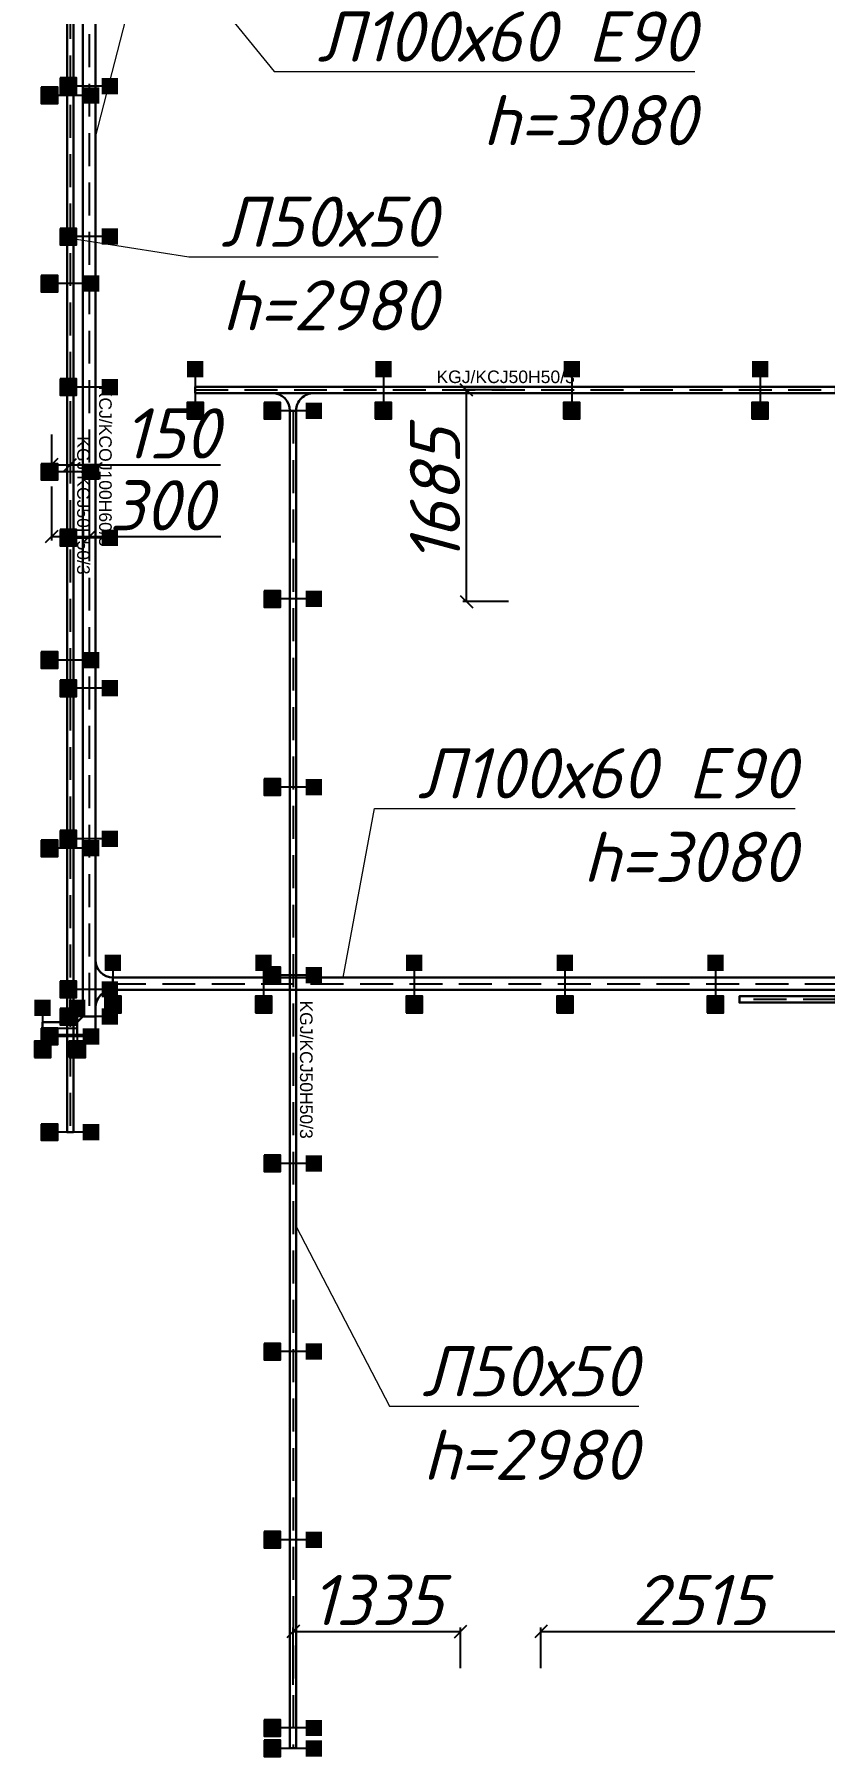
# Model space of a CAD drawing. Extents: x 221643 to 289394, y 86804 to 109436.
# Drawn here: x 222348 to 222978, y 86928 to 88300 of the extents above; entities that cross this region are included whole.
import ezdxf
from ezdxf import colors
from ezdxf.entities.mleader import LeaderData, LeaderLine
from ezdxf.math import Vec2, Vec3

# ---------------------------------------------------------------- set-up
doc = ezdxf.new("R2010")
doc.units = 0
doc.linetypes.add('DASHED2', pattern=[0.375, 0.25, -0.125])
doc.layers.get('Defpoints').update_dxf_attribs({"color": 140})
doc.layers.add('BAKS_opis', color=7, linetype='Continuous')
doc.layers.add("E_Прив'язки", color=24, linetype='Continuous')
for name, color, linetype, lineweight in [('E_Лотки', 5, 'Continuous', 30), ('E_Лотки_аварійні', 1, 'Continuous', 30), ('E_Позначення', 7, 'Continuous', 15)]:
    doc.layers.add(name, color=color, linetype=linetype, lineweight=lineweight)
doc.layers.add('E_Лотки_опори_опуски', color=2, linetype='Continuous', plot=False)
doc.styles.add('GOST 2.304', font='isocpeui.ttf')
doc.styles.add('ROMANS', font='ROMANS')
doc.styles.get("Standard").update_dxf_attribs({"font": 'arial.ttf'})
doc.styles.add('ГОСТ 2.304', font='isocpeui.ttf')
doc.dimstyles.new('1to10', dxfattribs={"dimtxt": 40, "dimasz": 10, "dimexe": 3, "dimexo": 0, "dimgap": 5, "dimtad": 1, "dimdec": 0, "dimlfac": 10, "dimrnd": 5, "dimtxsty": 'GOST 2.304', "dimblk": 'OBLIQUE', "dimcen": 2.5, "dimadec": 0, "dimazin": 0, "dimtfac": 1, "dimtdec": 0, "dimtmove": 0, "dimatfit": 3, "dimfxl": 1, "dimarcsym": 0})

# ---------------------------------------------------------------- blocks, each defined once
blk = doc.blocks.new('BAKS_1489')
at = {"layer": 'BAKS_opis', "linetype": 'DASHED2', "ltscale": 105}
blk.add_line((0, 0), (0, -976.4), dxfattribs=at)
at = {"layer": 'E_Лотки'}
for points in [[(-2.5, 0), (-2.5, -976.4), (2.5, -976.4), (2.5, 0)], [(-2.5, 0), (-2.5, -976.4), (-2.5, -976.4), (-2.5, 0)], [(2.5, 0), (2.5, -976.4), (-2.5, -976.4), (-2.5, 0)], [(2.5, 0), (2.5, -976.4), (2.5, -976.4), (2.5, 0)]]:
    blk.add_3dface(points, dxfattribs=at)
at = {"flags": 1}
for tag, p in [('LENGTH', (0, 7)), ('ID', (2.5, 7)), ('ATT_2', (0, -976.4)), ('ATT_3', (0, -976.4)), ('ATT_1', (0, -976.4)), ('ATT_4', (0, -976.4)), ('ATT_5', (0, -976.4)), ('AN', (0, -976.4)), ('TYP', (0, -976.4)), ('P2X', (0, -976.4)), ('P2Y', (0, -976.4)), ('LUSTRO', (0, -976.4)), ('NAME', (0, -976.4)), ('P1X', (0, -976.4)), ('P1Y', (0, -976.4))]:
    blk.add_attdef(tag, p, '', height=2.5, dxfattribs=at)
at = {"layer": 'BAKS_opis'}
blk.add_attdef('SYMBOL', (5.5, -421.7), '', height=10, rotation=270, dxfattribs=at)
blk = doc.blocks.new('A$C3C5B6495')
at = {"linetype": 'Continuous'}
for p, q in [((0, 33), (0, 0)), ((14, 19), (14, 14))]:
    blk.add_line(p, q, dxfattribs=at)
for centre, start, end in [((14, 33), 180, 270), ((14, 0), 90, 180)]:
    blk.add_arc(centre, 14, start, end, dxfattribs=at)
blk = doc.blocks.new('TKD___50')
blk.add_blockref('A$C3C5B6495', (0, -16.5))
blk = doc.blocks.new('A$C4863500E')
at = {"linetype": 'Continuous'}
for p, q in [((380, 140), (0, 140)), ((240, 0), (140, 0))]:
    blk.add_line(p, q, dxfattribs=at)
for centre, start, end in [((0, 0), 0, 90), ((380, 0), 90, 180)]:
    blk.add_arc(centre, 140, start, end, dxfattribs=at)
blk = doc.blocks.new('TKD___100')
at = {"xscale": 0.1, "yscale": 0.1, "zscale": 0.1}
blk.add_blockref('A$C4863500E', (-19, -14), dxfattribs=at)
at = {"style": 'ROMANS', "flags": 9}
for tag, p in [('SYMBOL', (4.9, 15)), ('ID', (4.9, 14.7)), ('NAME', (4.9, 14.4)), ('TYP', (4.9, 14)), ('LENGTH', (4.9, 13.7)), ('ATT_1', (4.9, 13.4)), ('ATT_2', (4.9, 13)), ('ATT_3', (4.9, 12.7)), ('ATT_4', (4.9, 12.3)), ('ATT_5', (4.9, 11.9)), ('LUSTRO', (4.9, 11.6)), ('P1', (4.9, 11.2)), ('P2', (4.9, 10.9)), ('AN', (4.9, 10.6))]:
    blk.add_attdef(tag, p, '', height=0.3, dxfattribs=at)
blk = doc.blocks.new('BAKS_1516')
at = {"layer": 'BAKS_opis', "linetype": 'DASHED2', "ltscale": 105}
blk.add_line((0, 0), (-77, 0), dxfattribs=at)
at = {"layer": 'E_Лотки'}
for points in [[(0, 2.5), (-77, 2.5), (-77, -2.5), (0, -2.5)], [(0, 2.5), (-77, 2.5), (-77, 2.5), (0, 2.5)], [(0, -2.5), (-77, -2.5), (-77, 2.5), (0, 2.5)], [(0, -2.5), (-77, -2.5), (-77, -2.5), (0, -2.5)]]:
    blk.add_3dface(points, dxfattribs=at)
at = {"flags": 1}
for tag, p in [('ATT_1', (-77, 0)), ('ATT_2', (-77, 0)), ('ATT_3', (-77, 0)), ('ATT_4', (-77, 0)), ('ATT_5', (-77, 0)), ('AN', (-77, 0)), ('TYP', (-77, 0)), ('NAME', (-77, 0)), ('P1X', (-77, 0)), ('P2X', (-77, 0)), ('P1Y', (-77, 0)), ('P2Y', (-77, 0)), ('LUSTRO', (-77, 0)), ('LENGTH', (0, 0)), ('ID', (0, -2.5))]:
    blk.add_attdef(tag, p, '', height=2.5, dxfattribs=at)
at = {"layer": 'BAKS_opis', "flags": 1}
blk.add_attdef('SYMBOL', (-38.5, 5.5), '', height=10, rotation=360, dxfattribs=at)
blk = doc.blocks.new('BAKS_1517')
at = {"layer": 'BAKS_opis', "linetype": 'DASHED2', "ltscale": 105}
blk.add_line((0, 0), (0, -1066.2), dxfattribs=at)
at = {"layer": 'E_Лотки'}
for points in [[(-2.5, 0), (-2.5, -1066.2), (2.5, -1066.2), (2.5, 0)], [(-2.5, 0), (-2.5, -1066.2), (-2.5, -1066.2), (-2.5, 0)], [(2.5, 0), (2.5, -1066.2), (-2.5, -1066.2), (-2.5, 0)], [(2.5, 0), (2.5, -1066.2), (2.5, -1066.2), (2.5, 0)]]:
    blk.add_3dface(points, dxfattribs=at)
at = {"flags": 1}
for tag, p in [('LENGTH', (0, 0)), ('ID', (2.5, 0)), ('ATT_1', (0, -1066.2)), ('ATT_2', (0, -1066.2)), ('ATT_3', (0, -1066.2)), ('ATT_4', (0, -1066.2)), ('ATT_5', (0, -1066.2)), ('AN', (0, -1066.2)), ('TYP', (0, -1066.2)), ('NAME', (0, -1066.2)), ('P1X', (0, -1066.2)), ('P2X', (0, -1066.2)), ('P1Y', (0, -1066.2)), ('P2Y', (0, -1066.2)), ('LUSTRO', (0, -1066.2))]:
    blk.add_attdef(tag, p, '', height=2.5, dxfattribs=at)
at = {"layer": 'BAKS_opis'}
blk.add_attdef('SYMBOL', (5.5, -470.1), '', height=10, rotation=270, dxfattribs=at)
blk = doc.blocks.new('BAKS_1518')
at = {"layer": 'BAKS_opis', "linetype": 'DASHED2', "ltscale": 105}
blk.add_line((0, 0), (510.5, 0), dxfattribs=at)
at = {"layer": 'E_Лотки'}
for points in [[(0, -2.5), (510.5, -2.5), (510.5, 2.5), (0, 2.5)], [(0, 2.5), (510.5, 2.5), (510.5, -2.5), (0, -2.5)], [(0, 2.5), (510.5, 2.5), (510.5, 2.5), (0, 2.5)], [(0, -2.5), (510.5, -2.5), (510.5, -2.5), (0, -2.5)]]:
    blk.add_3dface(points, dxfattribs=at)
at = {"flags": 1}
for tag, p in [('ID', (0, 2.5)), ('LENGTH', (0, 0)), ('ATT_1', (510.5, 0)), ('ATT_2', (510.5, 0)), ('ATT_3', (510.5, 0)), ('ATT_4', (510.5, 0)), ('ATT_5', (510.5, 0)), ('AN', (510.5, 0)), ('TYP', (510.5, 0)), ('NAME', (510.5, 0)), ('P1X', (510.5, 0)), ('P2X', (510.5, 0)), ('P1Y', (510.5, 0)), ('P2Y', (510.5, 0)), ('LUSTRO', (510.5, 0))]:
    blk.add_attdef(tag, p, '', height=2.5, dxfattribs=at)
at = {"layer": 'BAKS_opis'}
blk.add_attdef('SYMBOL', (192.2, 5.5), '', height=10, dxfattribs=at)
blk = doc.blocks.new('BAKS_1591')
at = {"layer": 'BAKS_opis', "linetype": 'DASHED2', "ltscale": 105}
blk.add_line((0, 0), (-27.5, 0), dxfattribs=at)
at = {"layer": 'E_Лотки_аварійні'}
for points in [[(0, 5), (-27.5, 5), (-27.5, -5), (0, -5)], [(0, 5), (-27.5, 5), (-27.5, 5), (0, 5)], [(0, -5), (-27.5, -5), (-27.5, 5), (0, 5)], [(0, -5), (-27.5, -5), (-27.5, -5), (0, -5)]]:
    blk.add_3dface(points, dxfattribs=at)
at = {"flags": 1}
for tag, p in [('ATT_1', (-27.5, 0)), ('ATT_2', (-27.5, 0)), ('ATT_3', (-27.5, 0)), ('ATT_4', (-27.5, 0)), ('ATT_5', (-27.5, 0)), ('AN', (-27.5, 0)), ('TYP', (-27.5, 0)), ('NAME', (-27.5, 0)), ('P1X', (-27.5, 0)), ('P2X', (-27.5, 0)), ('P1Y', (-27.5, 0)), ('P2Y', (-27.5, 0)), ('LUSTRO', (-27.5, 0)), ('LENGTH', (9.5, 0)), ('ID', (9.5, -5))]:
    blk.add_attdef(tag, p, '', height=2.5, dxfattribs=at)
at = {"layer": 'BAKS_opis', "flags": 1}
blk.add_attdef('SYMBOL', (-9, 8), '', height=10, rotation=0, dxfattribs=at)
blk = doc.blocks.new('A$C7FF703E6')
at = {"linetype": 'Continuous'}
for p, q in [((0, 145), (100, 145)), ((0, 145), (0, 0)), ((100, 145), (145, 100)), ((145, 100), (145, 0)), ((145, 0), (0, 0))]:
    blk.add_line(p, q, dxfattribs=at)
blk = doc.blocks.new('KK___100')
at = {"xscale": 0.1, "yscale": 0.1, "zscale": 0.1, "rotation": 270}
blk.add_blockref('A$C7FF703E6', (-5, 14.5), dxfattribs=at)
at = {"style": 'ROMANS', "flags": 9}
for tag, p in [('SYMBOL', (-1386.7, 2120.9)), ('ID', (-1386.4, 2120.9)), ('NAME', (-1386.1, 2120.9)), ('TYP', (-1385.8, 2120.9)), ('LENGTH', (-1385.4, 2120.9)), ('ATT_1', (-1385.1, 2120.9)), ('ATT_2', (-1384.8, 2120.9)), ('ATT_3', (-1384.4, 2120.9)), ('ATT_4', (-1384, 2120.9)), ('ATT_5', (-1383.7, 2120.9)), ('LUSTRO', (-1383.3, 2120.9)), ('P1', (-1383, 2120.9)), ('P2', (-1382.7, 2120.9)), ('AN', (-1382.4, 2120.9))]:
    blk.add_attdef(tag, p, '', height=0.3, rotation=90, dxfattribs=at)
blk = doc.blocks.new('BAKS_1592')
at = {"layer": 'BAKS_opis', "linetype": 'DASHED2', "ltscale": 105}
blk.add_line((0, 0), (0, -861.7), dxfattribs=at)
at = {"layer": 'E_Лотки_аварійні'}
for points in [[(-5, 0), (-5, -861.7), (5, -861.7), (5, 0)], [(-5, 0), (-5, -861.7), (-5, -861.7), (-5, 0)], [(5, 0), (5, -861.7), (-5, -861.7), (-5, 0)], [(5, 0), (5, -861.7), (5, -861.7), (5, 0)]]:
    blk.add_3dface(points, dxfattribs=at)
at = {"flags": 1}
for tag, p in [('LENGTH', (0, 9.5)), ('ID', (5, 9.5)), ('ATT_1', (0, -871.2)), ('ATT_2', (0, -871.2)), ('ATT_3', (0, -871.2)), ('ATT_4', (0, -871.2)), ('ATT_5', (0, -871.2)), ('AN', (0, -871.2)), ('TYP', (0, -871.2)), ('NAME', (0, -871.2)), ('P1X', (0, -871.2)), ('P2X', (0, -871.2)), ('P1Y', (0, -871.2)), ('P2Y', (0, -871.2))]:
    blk.add_attdef(tag, p, '', height=2.5, dxfattribs=at)
at = {"layer": 'BAKS_opis'}
blk.add_attdef('SYMBOL', (8, -358.9), '', height=10, rotation=270, dxfattribs=at)
blk = doc.blocks.new('BAKS_1596')
at = {"layer": 'BAKS_opis', "linetype": 'DASHED2', "ltscale": 105}
blk.add_line((0, 0), (7421.4, 0), dxfattribs=at)
at = {"layer": 'E_Лотки_аварійні'}
for points in [[(0, -5), (7421.4, -5), (7421.4, 5), (0, 5)], [(0, 5), (7421.4, 5), (7421.4, -5), (0, -5)], [(0, 5), (7421.4, 5), (7421.4, 5), (0, 5)], [(0, -5), (7421.4, -5), (7421.4, -5), (0, -5)]]:
    blk.add_3dface(points, dxfattribs=at)
at = {"flags": 1}
for tag, p in [('ID', (0, 5)), ('LENGTH', (0, 0)), ('ATT_1', (7421.4, 0)), ('ATT_2', (7421.4, 0)), ('ATT_3', (7421.4, 0)), ('ATT_4', (7421.4, 0)), ('ATT_5', (7421.4, 0)), ('AN', (7421.4, 0)), ('TYP', (7421.4, 0)), ('NAME', (7421.4, 0)), ('P1X', (7421.4, 0)), ('P2X', (7421.4, 0)), ('P1Y', (7421.4, 0)), ('P2Y', (7421.4, 0)), ('LUSTRO', (7421.4, 0))]:
    blk.add_attdef(tag, p, '', height=2.5, dxfattribs=at)
at = {"layer": 'BAKS_opis'}
blk.add_attdef('SYMBOL', (3638.7, 8), '', height=10, dxfattribs=at)
blk = doc.blocks.new('_None')
blk = doc.blocks.new('podpora_200')
for points in [[(-6.5, 10), (0, 10), (6.5, 10), (6.5, 23.1), (-6.5, 23.1)], [(-6.5, -23.1), (6.5, -23.1), (6.5, -10), (-6.5, -10)]]:
    blk.add_hatch(color=256).paths.add_polyline_path(points)
blk.add_line((0, 10), (0, -10))
blk.add_lwpolyline([(-6.5, -23.1), (6.5, -23.1), (6.5, -10), (-6.5, -10)], close=True)
at = {"style": 'ROMANS', "flags": 9}
for tag, p in [('SYMBOL', (3.3, 14.9)), ('TYP', (3.3, 13.9)), ('ID', (3.3, 14.5)), ('NAME', (3.3, 14.2)), ('LENGTH', (3.3, 13.6)), ('ATT_1', (3.3, 13.2)), ('ATT_2', (3.3, 12.9)), ('ATT_3', (3.3, 12.5)), ('ATT_4', (3.3, 12.2)), ('ATT_5', (3.3, 11.8)), ('AN', (3.3, 10.8)), ('ELEM', (3.3, 10.5)), ('P1', (3.3, 11.4)), ('P2', (3.3, 11.1))]:
    blk.add_attdef(tag, p, '', height=0.3, dxfattribs=at)
blk = doc.blocks.new('_Oblique')
at = {"color": 0, "linetype": 'ByBlock', "lineweight": -2}
blk.add_line((-0.5, -0.5), (0.5, 0.5), dxfattribs=at)
blk = doc.blocks.new('*D1623')
at = {"layer": 'Defpoints', "color": 0, "transparency": 16777216}
for p in [(222362, 87981.5), (222377, 87981.5), (222377, 87957.3)]:
    blk.add_point(p, dxfattribs=at)
at = {"layer": "E_Прив'язки", "color": 0, "lineweight": -2, "transparency": 16777216}
for p, q in [((222362, 87981.5), (222362, 87954.3)), ((222377, 87981.5), (222377, 87954.3)), ((222362, 87957.3), (222377, 87957.3)), ((222377, 87957.3), (222496.8, 87957.3))]:
    blk.add_line(p, q, dxfattribs=at)
at = {"layer": "E_Прив'язки", "color": 0, "lineweight": -2, "transparency": 16777216, "xscale": 10, "yscale": 10, "zscale": 10, "rotation": 180}
blk.add_blockref('_Oblique', (222362, 87957.3), dxfattribs=at)
at = {"layer": "E_Прив'язки", "color": 0, "lineweight": -2, "transparency": 16777216, "xscale": 10, "yscale": 10, "zscale": 10}
blk.add_blockref('_Oblique', (222377, 87957.3), dxfattribs=at)
at = {"layer": "E_Прив'язки", "color": 0, "transparency": 16777216, "insert": (222457.2, 87982.3), "char_height": 40, "attachment_point": 5, "style": 'GOST 2.304'}
blk.add_mtext('150', dxfattribs=at)
blk = doc.blocks.new('*D1624')
at = {"layer": 'Defpoints', "color": 0, "transparency": 16777216}
for p in [(222362, 87939.9), (222392, 87937.8), (222392, 87900)]:
    blk.add_point(p, dxfattribs=at)
at = {"layer": "E_Прив'язки", "color": 0, "lineweight": -2, "transparency": 16777216}
for p, q in [((222362, 87939.9), (222362, 87897)), ((222392, 87937.8), (222392, 87897)), ((222362, 87900), (222392, 87900)), ((222392, 87900), (222497, 87900))]:
    blk.add_line(p, q, dxfattribs=at)
at = {"layer": "E_Прив'язки", "color": 0, "lineweight": -2, "transparency": 16777216, "xscale": 10, "yscale": 10, "zscale": 10, "rotation": 180}
blk.add_blockref('_Oblique', (222362, 87900), dxfattribs=at)
at = {"layer": "E_Прив'язки", "color": 0, "lineweight": -2, "transparency": 16777216, "xscale": 10, "yscale": 10, "zscale": 10}
blk.add_blockref('_Oblique', (222392, 87900), dxfattribs=at)
at = {"layer": "E_Прив'язки", "color": 0, "transparency": 16777216, "insert": (222449.5, 87925), "char_height": 40, "attachment_point": 5, "style": 'GOST 2.304'}
blk.add_mtext('300', dxfattribs=at)
blk = doc.blocks.new('*D1625')
at = {"layer": 'Defpoints', "color": 0, "transparency": 16777216}
for p in [(222692.6, 88016.9), (222724, 88016.9), (222726, 87848.2)]:
    blk.add_point(p, dxfattribs=at)
at = {"layer": "E_Прив'язки", "color": 0, "lineweight": -2, "transparency": 16777216}
for p, q in [((222724, 88016.9), (222689.6, 88016.9)), ((222692.6, 87848.2), (222692.6, 88016.9)), ((222726, 87848.2), (222689.6, 87848.2))]:
    blk.add_line(p, q, dxfattribs=at)
at = {"layer": "E_Прив'язки", "color": 0, "lineweight": -2, "transparency": 16777216, "xscale": 10, "yscale": 10, "zscale": 10}
for p, rotation in [((222692.6, 88016.9), 90), ((222692.6, 87848.2), 270)]:
    blk.add_blockref('_Oblique', p, dxfattribs=dict(at, rotation=rotation))
at = {"layer": "E_Прив'язки", "color": 0, "transparency": 16777216, "insert": (222667.6, 87932.5), "char_height": 40, "attachment_point": 5, "rotation": 90, "style": 'GOST 2.304'}
blk.add_mtext('1685', dxfattribs=at)
blk = doc.blocks.new('*D1627')
at = {"layer": 'Defpoints', "color": 0, "transparency": 16777216}
for p in [(222688, 87027.4), (222688, 86998.2), (222554.5, 86984.9)]:
    blk.add_point(p, dxfattribs=at)
at = {"layer": "E_Прив'язки", "color": 0, "lineweight": -2, "transparency": 16777216}
for p, q in [((222554.5, 86984.9), (222554.5, 87030.4)), ((222554.5, 87027.4), (222688, 87027.4)), ((222688, 86998.2), (222688, 87030.4))]:
    blk.add_line(p, q, dxfattribs=at)
at = {"layer": "E_Прив'язки", "color": 0, "lineweight": -2, "transparency": 16777216, "xscale": 10, "yscale": 10, "zscale": 10, "rotation": 180}
blk.add_blockref('_Oblique', (222554.5, 87027.4), dxfattribs=at)
at = {"layer": "E_Прив'язки", "color": 0, "lineweight": -2, "transparency": 16777216, "xscale": 10, "yscale": 10, "zscale": 10}
blk.add_blockref('_Oblique', (222688, 87027.4), dxfattribs=at)
at = {"layer": "E_Прив'язки", "color": 0, "transparency": 16777216, "insert": (222621.3, 87052.4), "char_height": 40, "attachment_point": 5, "style": 'GOST 2.304'}
blk.add_mtext('1335', dxfattribs=at)
blk = doc.blocks.new('*D1628')
at = {"layer": 'Defpoints', "color": 0, "transparency": 16777216}
for p in [(223003.5, 87033.2), (223003.5, 87027.4), (222752, 86998.2)]:
    blk.add_point(p, dxfattribs=at)
at = {"layer": "E_Прив'язки", "color": 0, "lineweight": -2, "transparency": 16777216}
for p, q in [((222752, 86998.2), (222752, 87030.4)), ((222752, 87027.4), (223003.5, 87027.4)), ((223003.5, 87033.2), (223003.5, 87024.4))]:
    blk.add_line(p, q, dxfattribs=at)
at = {"layer": "E_Прив'язки", "color": 0, "lineweight": -2, "transparency": 16777216, "xscale": 10, "yscale": 10, "zscale": 10, "rotation": 180}
blk.add_blockref('_Oblique', (222752, 87027.4), dxfattribs=at)
at = {"layer": "E_Прив'язки", "color": 0, "lineweight": -2, "transparency": 16777216, "xscale": 10, "yscale": 10, "zscale": 10}
blk.add_blockref('_Oblique', (223003.5, 87027.4), dxfattribs=at)
at = {"layer": "E_Прив'язки", "color": 0, "transparency": 16777216, "insert": (222877.8, 87052.4), "char_height": 40, "attachment_point": 5, "style": 'GOST 2.304'}
blk.add_mtext('2515', dxfattribs=at)

msp = doc.modelspace()

# ---------------------------------------------------------------- block references
at = {"layer": 'E_Лотки'}
for name, p in [('BAKS_1489', (222377.0036, 88401.6718)), ('BAKS_1518', (222476.5036, 88016.909)), ('BAKS_1517', (222554.5036, 88000.409))]:
    msp.add_blockref(name, p, dxfattribs=at).add_auto_attribs({'SYMBOL': 'KGJ/KCJ50H50/3'})
at = {"layer": 'E_Лотки', "rotation": 270}
msp.add_blockref('TKD___50', (222554.5036, 88014.409), dxfattribs=at)
at = {"layer": 'E_Лотки'}
msp.add_blockref('BAKS_1516', (222987.0036, 87531.1718), dxfattribs=at)
at = {"layer": 'E_Лотки_аварійні'}
msp.add_blockref('BAKS_1592', (222392.0036, 88379.1718), dxfattribs=at).add_auto_attribs({'SYMBOL': 'KCJ/KCOJ100H60/3'})
at = {"layer": 'E_Лотки_аварійні', "xscale": -1, "rotation": 90}
msp.add_blockref('TKD___100', (222397.0036, 87543.6712), dxfattribs=at)
at = {"layer": 'E_Лотки_аварійні'}
for name, p in [('BAKS_1596', (222411.0036, 87543.6712)), ('BAKS_1591', (222382.5036, 87507.9399))]:
    msp.add_blockref(name, p, dxfattribs=at)
at = {"layer": 'E_Лотки_аварійні', "rotation": 180.0000000000056}
msp.add_blockref('KK___100', (222392.0036, 87517.4399), dxfattribs=at)
at = {"layer": 'E_Лотки_опори_опуски', "rotation": 270}
for p in [(222392.0036, 88259.1718), (222377.0036, 88251.6718), (222392.0036, 88139.1718), (222377.0036, 88101.6718), (222392.0036, 88019.1718), (222554.5036, 88000.409), (222377.0036, 87951.6718), (222392.0036, 87899.1718), (222554.5036, 87850.409), (222377.0036, 87801.6718), (222392.0036, 87779.1718), (222554.5036, 87700.409), (222377.0036, 87651.6718), (222392.0036, 87659.1718), (222554.5036, 87550.409), (222392.0036, 87539.1718), (222392.0036, 87517.4399), (222377.0036, 87501.6718), (222377.0036, 87425.3208), (222554.5036, 87400.409), (222554.5036, 87250.409), (222554.5036, 87100.409), (222554.5036, 86950.409), (222554.5036, 86934.1718)]:
    msp.add_blockref('podpora_200', p, dxfattribs=at)
at = {"layer": 'E_Лотки_опори_опуски'}
for p in [(222476.5036, 88016.909), (222626.5036, 88016.909), (222776.5036, 88016.909), (222926.5036, 88016.909), (222411.0036, 87543.6712), (222531.0036, 87543.6712), (222651.0036, 87543.6712), (222771.0036, 87543.6712), (222891.0036, 87543.6712), (222355.0036, 87507.9399), (222382.5036, 87507.9399)]:
    msp.add_blockref('podpora_200', p, dxfattribs=at)

# ---------------------------------------------------------------- dimensions: what is measured, and where the dimension line sits
at = {"layer": "E_Прив'язки"}
dim = msp.add_linear_dim(base=(222692.5939, 88016.909), p1=(222726.0274, 87848.1718), p2=(222723.9685, 88016.909), angle=90, dimstyle='1to10', dxfattribs=at)
dim.commit()
dim.dimension.update_dxf_attribs({"geometry": '*D1625', "text_midpoint": (222667.5939, 87932.5404)})
dim = msp.add_linear_dim(base=(222377.0036, 87957.3415), p1=(222362.0036, 87981.5187), p2=(222377.0036, 87981.5187), dimstyle='1to10', dxfattribs=at)
dim.commit()
dim.dimension.update_dxf_attribs({"geometry": '*D1623', "text_midpoint": (222457.1725, 87957.3415), "dimtype": 160})
for base, p1, p2, picture, middle in [((222392.0036, 87899.958), (222362.0036, 87939.8679), (222392.0036, 87937.7713), '*D1624', (222449.4884, 87924.958)), ((222688.0036, 87027.3667), (222554.5036, 86984.9404), (222688.0036, 86998.1718), '*D1627', (222621.2536, 87052.3667)), ((223003.5036, 87027.3667), (222752.0036, 86998.1718), (223003.5036, 87033.1718), '*D1628', (222877.7536, 87052.3667))]:
    dim = msp.add_linear_dim(base=base, p1=p1, p2=p2, dimstyle='1to10', dxfattribs=at)
    dim.commit()
    dim.dimension.update_dxf_attribs({"geometry": picture, "text_midpoint": middle})

# ---------------------------------------------------------------- next in the draw order: leaders
at = {"layer": 'E_Позначення'}
ml = msp.add_multileader_mtext('Standard', dxfattribs=at)
ml.set_content('Л100х60 Е90\\Ph=3080', color=256, style='ГОСТ 2.304')
ml.set_leader_properties(color=256, linetype='ByLayer', lineweight=-1)
ml.set_arrow_properties(name='NONE')
ml.build(insert=Vec2(0, 0))
ml.multileader.update_dxf_attribs({"has_dogleg": 0, "text_left_attachment_type": 6, "text_right_attachment_type": 6, "dogleg_length": 0, "arrow_head_size": 0.1})
ctx = ml.context
ctx.base_point, ctx.char_height, ctx.arrow_head_size, ctx.landing_gap_size, ctx.plane_origin = Vec3(222539.3576, 88270.6533), 40, 0.1, 10, Vec3(225195.3703, 88132.7354)
ctx.left_attachment, ctx.right_attachment, ctx.text_align_type = 6, 6, 2
notes = []
notes.append((ctx, [(0, (1, 1, 0), (222539.3576, 88270.6533), (1, 0), 0, [(2, [(222397.0036, 88218.5169), (222441.5072, 88391.3107)], 0, [])])]))
ctx.mtext.insert, ctx.mtext.alignment, ctx.mtext.flow_direction = Vec3(222875.3879, 88318.6533), 3, 5
ctx.mtext.has_bg_fill, ctx.mtext.bg_color, ctx.mtext.bg_scale_factor, ctx.mtext.bg_transparency, ctx.mtext.use_window_bg_color = 1, -1027028792, 1.5, 0, 1
ml = msp.add_multileader_mtext('Standard', dxfattribs=at)
ml.set_content('Л100х60 Е90\\Ph=3080', color=256, style='ГОСТ 2.304')
ml.set_leader_properties(color=256, linetype='ByLayer', lineweight=-1)
ml.set_arrow_properties(name='NONE')
ml.build(insert=Vec2(0, 0))
ml.multileader.update_dxf_attribs({"has_dogleg": 0, "text_left_attachment_type": 6, "text_right_attachment_type": 6, "dogleg_length": 0, "arrow_head_size": 0.1})
ctx = ml.context
ctx.base_point, ctx.char_height, ctx.arrow_head_size, ctx.landing_gap_size, ctx.plane_origin = Vec3(222619.2876, 87683.404), 40, 0.1, 10, Vec3(225275.3003, 87545.4862)
ctx.left_attachment, ctx.right_attachment, ctx.text_align_type = 6, 6, 2
notes.append((ctx, [(0, (1, 1, 0), (222619.2876, 87683.404), (1, 0), 0, [(1, [(222594.4198, 87548.6712)], 0, [])])]))
ctx.mtext.insert, ctx.mtext.alignment, ctx.mtext.flow_direction = Vec3(222955.3179, 87731.404), 3, 5
ctx.mtext.has_bg_fill, ctx.mtext.bg_color, ctx.mtext.bg_scale_factor, ctx.mtext.bg_transparency, ctx.mtext.use_window_bg_color = 1, -1027028792, 1.5, 0, 1
ml = msp.add_multileader_mtext('Standard', dxfattribs=at)
ml.set_content('Л50х50\\Ph=2980', color=256, style='ГОСТ 2.304')
ml.set_leader_properties(color=256, linetype='ByLayer', lineweight=-1)
ml.set_arrow_properties(name='NONE')
ml.build(insert=Vec2(0, 0))
ml.multileader.update_dxf_attribs({"has_dogleg": 0, "text_left_attachment_type": 6, "text_right_attachment_type": 6, "dogleg_length": 0, "arrow_head_size": 0.1})
ctx = ml.context
ctx.base_point, ctx.char_height, ctx.arrow_head_size, ctx.landing_gap_size, ctx.plane_origin = Vec3(222631.415, 87206.8618), 40, 0.1, 10, Vec3(225261.4, 87042.9163)
ctx.left_attachment, ctx.right_attachment, ctx.text_align_type = 6, 6, 2
notes.append((ctx, [(0, (1, 1, 0), (222631.415, 87206.8618), (1, 0), 0, [(0, [(222557.0034, 87350.217)], 0, [])])]))
ctx.mtext.insert, ctx.mtext.alignment, ctx.mtext.flow_direction = Vec3(222828.9605, 87254.8618), 3, 5
ctx.mtext.has_bg_fill, ctx.mtext.bg_color, ctx.mtext.bg_scale_factor, ctx.mtext.bg_transparency, ctx.mtext.use_window_bg_color = 1, -1027028792, 1.5, 0, 1
for ctx, leaders in notes:
    for number, flags, end, landing, length, lines in leaders:
        leader = LeaderData()
        leader.index, (leader.has_last_leader_line, leader.has_dogleg_vector, leader.attachment_direction) = number, flags
        leader.last_leader_point, leader.dogleg_vector, leader.dogleg_length = Vec3(end), Vec3(landing), length
        for number, points, colour, breaks in lines:
            line = LeaderLine()
            line.index, line.vertices, line.color, line.breaks = number, Vec3.list(points), colors.encode_raw_color(colour), breaks
            leader.lines.append(line)
        ctx.leaders.append(leader)

# ---------------------------------------------------------------- next in the draw order: leaders
ml = msp.add_multileader_mtext('Standard', dxfattribs=at)
ml.set_content('Л50х50\\Ph=2980', color=256, style='ГОСТ 2.304')
ml.set_leader_properties(color=256, linetype='ByLayer', lineweight=-1)
ml.set_arrow_properties(name='NONE')
ml.build(insert=Vec2(0, 0))
ml.multileader.update_dxf_attribs({"has_dogleg": 0, "text_left_attachment_type": 6, "text_right_attachment_type": 6, "dogleg_length": 0, "arrow_head_size": 0.1})
ctx = ml.context
ctx.base_point, ctx.char_height, ctx.arrow_head_size, ctx.landing_gap_size, ctx.plane_origin = Vec3(222471.415, 88123.0453), 40, 0.1, 10, Vec3(225101.4, 87959.0998)
ctx.left_attachment, ctx.right_attachment, ctx.text_align_type = 6, 6, 2
notes = []
notes.append((ctx, [(0, (1, 1, 0), (222471.415, 88123.0453), (1, 0), 0, [(0, [(222377.0036, 88137.9297)], 0, [])])]))
ctx.mtext.insert, ctx.mtext.alignment, ctx.mtext.flow_direction = Vec3(222668.9605, 88171.0453), 3, 5
ctx.mtext.has_bg_fill, ctx.mtext.bg_color, ctx.mtext.bg_scale_factor, ctx.mtext.bg_transparency, ctx.mtext.use_window_bg_color = 1, -1027028792, 1.5, 0, 1
for ctx, leaders in notes:
    for number, flags, end, landing, length, lines in leaders:
        leader = LeaderData()
        leader.index, (leader.has_last_leader_line, leader.has_dogleg_vector, leader.attachment_direction) = number, flags
        leader.last_leader_point, leader.dogleg_vector, leader.dogleg_length = Vec3(end), Vec3(landing), length
        for number, points, colour, breaks in lines:
            line = LeaderLine()
            line.index, line.vertices, line.color, line.breaks = number, Vec3.list(points), colors.encode_raw_color(colour), breaks
            leader.lines.append(line)
        ctx.leaders.append(leader)

doc.saveas('drawing.dxf')
